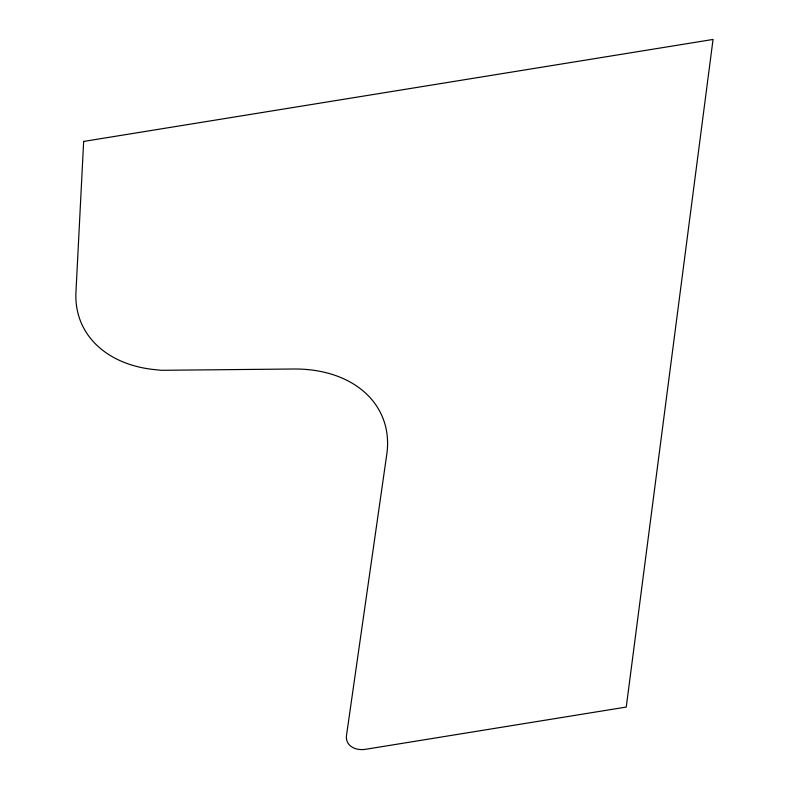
<?xml version="1.0" encoding="UTF-8"?>
<svg xmlns="http://www.w3.org/2000/svg" width="789" height="789" viewBox="0 0 789 789"><rect width="100%" height="100%" fill="white"/><g stroke="black" fill="none" stroke-linecap="round" stroke-linejoin="round"><path stroke-width="1.18" d="M83.654 141.438L75.951 292.177A126.99 91.189 -23.7 0 0 154.595 369.617L161.36 370.307L293.626 369.005A126.99 91.189 -23.7 0 1 386.788 454.277L346.509 735.368A21.165 15.198 -23.7 0 0 365.879 749.254L626.249 707.062L713.049 39.45L83.654 141.438"/></g></svg>
